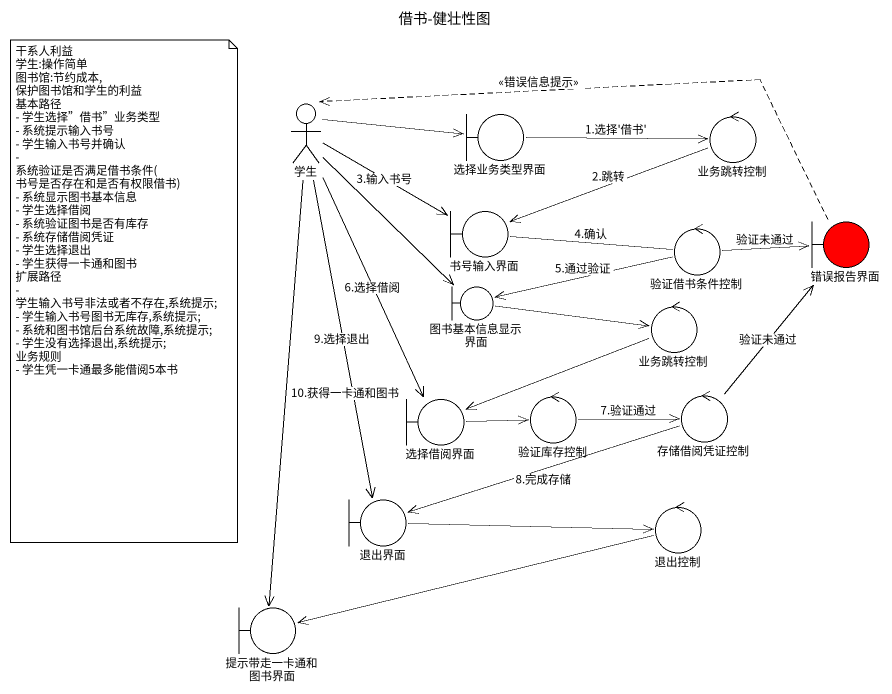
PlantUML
@startuml
title 借书-健壮性图
actor 学生
boundary 选择业务类型界面
control 业务跳转控制
boundary 书号输入界面
control 验证借书条件控制
boundary 错误报告界面 #FF0000
boundary 图书基本信息显示界面
control "业务跳转控制" as 业务跳转控制_2
boundary 选择借阅界面
control 验证库存控制
control 存储借阅凭证控制
boundary 退出界面
control 退出控制
boundary 提示带走一卡通和图书界面
学生 -right-> 选择业务类型界面
学生 -right-> 书号输入界面 : 3.输入书号
学生 --> 图书基本信息显示界面
学生 --> 选择借阅界面 : 6.选择借阅
学生 --> 退出界面 : 9.选择退出
学生 --> 提示带走一卡通和图书界面 : 10.获得一卡通和图书
选择业务类型界面 -right-> 业务跳转控制 : 1.选择'借书'
业务跳转控制 -left-> 书号输入界面 : 2.跳转
书号输入界面 -right- 验证借书条件控制 : 4.确认
验证借书条件控制 -right-> 错误报告界面 : 验证未通过
验证借书条件控制 -left-> 图书基本信息显示界面 : 5.通过验证
错误报告界面 .left.> 学生 : <<错误信息提示>>
图书基本信息显示界面 -right-> 业务跳转控制_2
业务跳转控制_2 -left-> 选择借阅界面
选择借阅界面 -right-> 验证库存控制
验证库存控制 -right-> 存储借阅凭证控制 : 7.验证通过
存储借阅凭证控制 -up-> 错误报告界面 : 验证未通过
存储借阅凭证控制 -left-> 退出界面 : 8.完成存储
退出界面 -right-> 退出控制
退出控制 -left-> 提示带走一卡通和图书界面
note as N1
  干系人利益
  学生:操作简单
  图书馆:节约成本,保护图书馆和学生的利益
  基本路径
  - 学生选择”借书”业务类型
  - 系统提示输入书号
  - 学生输入书号并确认
  - 系统验证是否满足借书条件(书号是否存在和是否有权限借书)
  - 系统显示图书基本信息
  - 学生选择借阅
  - 系统验证图书是否有库存
  - 系统存储借阅凭证
  - 学生选择退出
  - 学生获得一卡通和图书
  扩展路径
  - 学生输入书号非法或者不存在,系统提示;
  - 学生输入书号图书无库存,系统提示;
  - 系统和图书馆后台系统故障,系统提示;
  - 学生没有选择退出,系统提示;
  业务规则
  - 学生凭一卡通最多能借阅5本书
end note
@enduml
